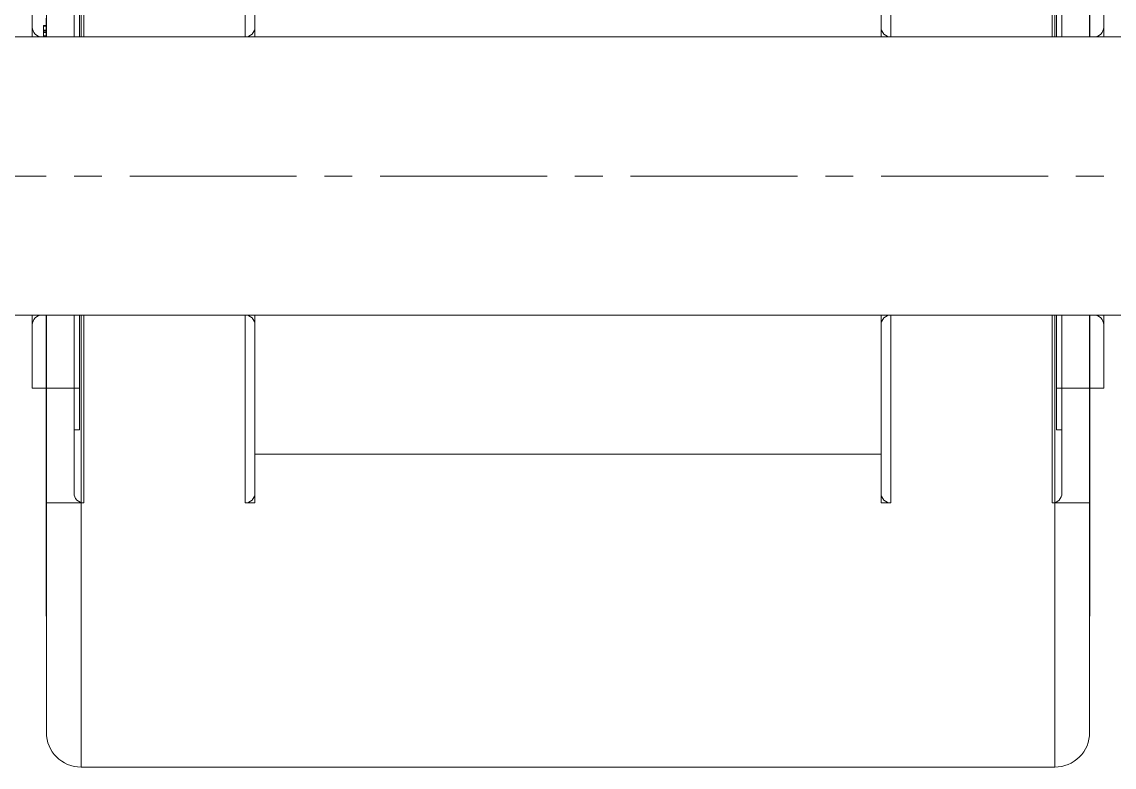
# Model space of a CAD drawing. Header units: millimetres. Extents: x -50460 to 50460, y -35640 to 35640.
# Drawn here: x -35182 to -35103.5, y 26484.4 to 26538 of the extents above; entities that cross this region are included whole.
import ezdxf

# ---------------------------------------------------------------- set-up
doc = ezdxf.new("R2010")
doc.units = ezdxf.units.MM
doc.set_wipeout_variables(frame=1)
doc.linetypes.add('点画线', pattern=[18, 12, -2, 2, -2])
for name, color, linetype, lineweight in [('EB0', 7, 'Continuous', 15), ('中心线层', 1, '点画线', 18), ('尺寸线层', 4, 'Continuous', 18), ('粗实线层', 7, 'Continuous', 15), ('粗实线层_1', 7, 'Continuous', 15), ('细实线层', 3, 'Continuous', 18)]:
    doc.layers.add(name, color=color, linetype=linetype, lineweight=lineweight)

# ---------------------------------------------------------------- blocks, each defined once
blk = doc.blocks.new('*X952')
at = {"layer": '中心线层'}
for p, q in [((1.42, 88), (27.42, 88)), ((95.286, 88), (121.286, 88))]:
    blk.add_line(p, q, dxfattribs=at)
blk = doc.blocks.new('*X958')
at = {"layer": '中心线层', "linetype": '点画线', "lineweight": 18}
for p, q in [((0, 42.5), (3.4, 42.5)), ((0, 42.5), (1, 42.5)), ((0.7, 42.5), (0, 42.5)), ((0.7, 42.5), (0, 42.5)), ((0.7, 42.5), (15.3, 42.5)), ((0.7, 42.5), (15.3, 42.5)), ((1, 42.5), (3.4, 42.5)), ((1, 42.5), (3.7, 42.5)), ((1, 42.5), (3.7, 42.5)), ((1.01, 42.5), (3.51, 42.5)), ((1.01, 42.5), (3.51, 42.5)), ((3.51, 42.5), (73.49, 42.5)), ((3.51, 42.5), (73.49, 42.5)), ((16, 42.5), (15.3, 42.5)), ((16, 42.5), (15.3, 42.5)), ((15.3, 42.5), (16, 42.5)), ((15.3, 42.5), (16, 42.5)), ((15.3, 42.5), (16, 42.5)), ((15.3, 42.5), (16, 42.5)), ((16, 42.5), (61, 42.5)), ((16, 42.5), (61, 42.5)), ((61.7, 42.5), (61, 42.5)), ((61.7, 42.5), (61, 42.5)), ((61, 42.5), (61.7, 42.5)), ((61, 42.5), (61.7, 42.5)), ((61, 42.5), (61.7, 42.5)), ((61, 42.5), (61.7, 42.5)), ((73.3, 42.5), (74, 42.5)), ((73.3, 42.5), (74, 42.5)), ((73.3, 42.5), (76, 42.5)), ((73.3, 42.5), (76, 42.5)), ((73.49, 42.5), (75.99, 42.5)), ((73.49, 42.5), (75.99, 42.5)), ((73.6, 42.5), (77, 42.5)), ((73.6, 42.5), (76, 42.5)), ((73.6, 42.5), (74, 42.5)), ((73.6, 42.5), (74, 42.5)), ((75.99, 42.5), (76, 42.5)), ((75.99, 42.5), (75.99, 42.5)), ((75.99, 42.5), (76, 42.5)), ((76, 42.5), (77, 42.5)), ((77, 42.5), (76.3, 42.5)), ((77, 42.5), (76.3, 42.5))]:
    blk.add_line(p, q, dxfattribs=at)
at = {"layer": '粗实线层'}
for p, q in [((3.51, 42.5), (3.51, 85)), ((3.51, 85), (3.51, 42.5)), ((73.49, 42.5), (73.49, 85)), ((73.49, 85), (73.49, 42.5)), ((1.01, 42.5), (1.01, 82.5)), ((75.99, 82.5), (75.99, 42.5)), ((76, 74.15), (76, 42.5)), ((3.7, 66), (3.7, 42.5)), ((15.3, 42.5), (15.3, 66)), ((16, 66), (16, 42.5)), ((61, 66), (61, 42.5)), ((61.7, 66), (61.7, 42.5)), ((73.3, 42.5), (73.3, 66)), ((3, 42.5), (3, 65.3)), ((74, 65.3), (74, 42.5)), ((16, 62.5), (16, 42.5)), ((61, 42.5), (61, 62.5)), ((3.4, 60.75), (3.4, 42.5)), ((73.6, 42.5), (73.6, 60.75)), ((0, 57.75), (0, 42.5)), ((77, 57.75), (77, 42.5)), ((1, 53.858), (1, 53.309)), ((0.81, 53.309), (0.81, 53.308)), ((0.81, 53.309), (0.827, 53.309)), ((0.81, 53.308), (0.81, 53.305)), ((0.81, 53.305), (0.81, 53.299)), ((0.81, 53.299), (0.81, 53.29)), ((0.81, 53.29), (0.81, 53.278)), ((0.81, 53.278), (0.81, 53.262)), ((0.81, 53.266), (1.01, 53.266)), ((0.81, 53.262), (0.81, 53.244)), ((0.81, 53.244), (0.81, 53.223)), ((0.81, 53.223), (0.81, 53.2)), ((0.81, 53.2), (0.81, 53.175)), ((0.81, 53.175), (0.81, 53.149)), ((0.81, 53.149), (0.81, 53.123)), ((0.81, 53.123), (0.81, 53.095)), ((0.81, 53.095), (0.81, 53.067)), ((0.81, 53.067), (0.81, 53.039)), ((0.81, 53.039), (0.81, 53.01)), ((0.81, 53.01), (0.81, 52.981)), ((0.81, 52.991), (1.01, 52.991)), ((0.81, 52.981), (0.81, 52.952)), ((0.81, 52.952), (1.01, 52.952)), ((0.81, 52.952), (0.81, 52.193)), ((0.81, 52.861), (0.827, 52.861)), ((0.81, 52.859), (0.81, 52.859)), ((0.81, 52.859), (1.01, 52.859)), ((0.81, 52.81), (1.01, 52.81)), ((0.827, 53.309), (0.843, 53.309)), ((0.827, 52.861), (0.843, 52.861)), ((0.843, 53.309), (0.86, 53.309)), ((0.843, 52.861), (0.86, 52.861)), ((0.86, 53.309), (0.877, 53.309)), ((0.86, 52.861), (0.877, 52.861)), ((0.877, 53.309), (0.893, 53.309)), ((0.877, 52.861), (0.893, 52.861)), ((0.893, 53.309), (0.91, 53.309)), ((0.893, 52.861), (0.91, 52.861)), ((0.91, 53.309), (0.927, 53.309)), ((0.91, 52.861), (0.927, 52.861)), ((0.927, 53.309), (0.943, 53.309)), ((0.927, 52.861), (0.943, 52.861)), ((0.943, 53.309), (0.96, 53.309)), ((0.943, 52.861), (0.96, 52.861)), ((0.96, 53.309), (0.977, 53.309)), ((0.96, 52.861), (0.977, 52.861)), ((0.977, 53.309), (0.993, 53.309)), ((0.977, 52.861), (0.993, 52.861)), ((0.993, 53.309), (1.01, 53.309)), ((0.993, 52.861), (1.01, 52.861)), ((1, 53.309), (1, 51.594)), ((0.7, 42.5), (0.7, 52.5)), ((15.3, 52.5), (0.7, 52.5)), ((0.81, 52.577), (0.81, 52.577)), ((0.81, 52.577), (1.01, 52.577)), ((0.81, 52.447), (0.81, 52.447)), ((0.81, 52.447), (1.01, 52.447)), ((0.81, 52.364), (1.01, 52.364)), ((0.81, 52.228), (0.81, 52.228)), ((0.81, 52.228), (1.01, 52.228)), ((0.81, 52.193), (1.01, 52.193)), ((0.81, 52.193), (0.81, 52.067)), ((0.81, 52.144), (0.81, 52.144)), ((0.81, 52.144), (1.01, 52.144)), ((0.81, 52.067), (0.81, 51.825)), ((0.81, 52.067), (1.01, 52.067)), ((0.81, 52.043), (1.01, 52.043)), ((0.81, 52.041), (0.827, 52.041)), ((0.81, 51.902), (1.01, 51.902)), ((0.81, 51.825), (1.01, 51.825)), ((0.81, 51.825), (0.81, 51.637)), ((0.827, 52.041), (0.843, 52.041)), ((0.843, 52.041), (0.86, 52.041)), ((0.86, 52.041), (0.877, 52.041)), ((0.877, 52.041), (0.893, 52.041)), ((0.893, 52.041), (0.91, 52.041)), ((0.91, 52.041), (0.927, 52.041)), ((0.927, 52.041), (0.943, 52.041)), ((0.943, 52.041), (0.96, 52.041)), ((0.96, 52.041), (0.977, 52.041)), ((0.977, 52.041), (0.993, 52.041)), ((0.993, 52.041), (1.01, 52.041)), ((15.3, 42.5), (15.3, 52.5)), ((61.7, 42.5), (61.7, 52.5)), ((76.3, 52.5), (61.7, 52.5)), ((76.3, 42.5), (76.3, 52.5)), ((0.81, 51.637), (1.01, 51.637)), ((0.81, 51.637), (0.81, 51.628)), ((0.81, 51.628), (0.81, 51.619)), ((0.81, 51.619), (0.81, 51.611)), ((0.81, 51.611), (0.81, 51.604)), ((0.81, 51.604), (0.81, 51.599)), ((0.81, 51.599), (0.81, 51.595)), ((0.81, 51.595), (0.81, 51.594)), ((0.81, 51.594), (0.827, 51.594)), ((0.81, 51.549), (0.81, 51.549)), ((0.81, 51.549), (0.81, 51.547)), ((0.81, 51.549), (0.827, 51.549)), ((0.81, 51.547), (0.81, 51.545)), ((0.81, 51.545), (0.81, 51.541)), ((0.81, 51.541), (0.81, 51.537)), ((0.81, 51.538), (1.01, 51.538)), ((0.81, 51.537), (0.81, 51.531)), ((0.81, 51.531), (0.81, 51.525)), ((0.81, 51.525), (0.81, 51.518)), ((0.81, 51.518), (0.81, 51.51)), ((0.81, 51.51), (0.81, 51.501)), ((0.81, 51.501), (0.81, 51.491)), ((0.81, 51.491), (0.81, 51.481)), ((0.81, 51.481), (0.81, 51.47)), ((0.81, 51.47), (0.81, 51.458)), ((0.81, 51.458), (0.81, 51.446)), ((0.81, 51.446), (0.81, 51.433)), ((0.81, 51.433), (0.81, 51.419)), ((0.81, 51.419), (0.81, 51.404)), ((0.81, 51.404), (0.81, 51.389)), ((0.81, 51.389), (0.81, 51.373)), ((0.81, 51.373), (0.81, 51.357)), ((0.81, 51.357), (0.81, 51.341)), ((0.81, 51.347), (1.01, 51.347)), ((0.81, 51.341), (0.81, 51.324)), ((0.81, 51.324), (0.81, 51.306)), ((0.81, 51.306), (0.81, 51.289)), ((0.81, 51.289), (1.01, 51.289)), ((0.81, 51.289), (0.81, 50.751)), ((0.81, 51.164), (0.827, 51.164)), ((0.81, 51.161), (0.81, 51.161)), ((0.81, 51.161), (1.01, 51.161)), ((0.81, 51.107), (0.81, 51.107)), ((0.81, 51.107), (1.01, 51.107)), ((0.81, 51.085), (1.01, 51.085)), ((0.827, 51.594), (0.843, 51.594)), ((0.827, 51.549), (0.843, 51.549)), ((0.827, 51.164), (0.843, 51.164)), ((0.843, 51.594), (0.86, 51.594)), ((0.843, 51.549), (0.86, 51.549)), ((0.843, 51.164), (0.86, 51.164)), ((0.86, 51.594), (0.877, 51.594)), ((0.86, 51.549), (0.877, 51.549)), ((0.86, 51.164), (0.877, 51.164)), ((0.877, 51.594), (0.893, 51.594)), ((0.877, 51.549), (0.893, 51.549)), ((0.877, 51.164), (0.893, 51.164)), ((0.893, 51.594), (0.91, 51.594)), ((0.893, 51.549), (0.91, 51.549)), ((0.893, 51.164), (0.91, 51.164)), ((0.91, 51.594), (0.927, 51.594)), ((0.91, 51.549), (0.927, 51.549)), ((0.91, 51.164), (0.927, 51.164)), ((0.927, 51.594), (0.943, 51.594)), ((0.927, 51.549), (0.943, 51.549)), ((0.927, 51.164), (0.943, 51.164)), ((0.943, 51.594), (0.96, 51.594)), ((0.943, 51.549), (0.96, 51.549)), ((0.943, 51.164), (0.96, 51.164)), ((0.96, 51.594), (0.977, 51.594)), ((0.96, 51.549), (0.977, 51.549)), ((0.96, 51.164), (0.977, 51.164)), ((0.977, 51.594), (0.993, 51.594)), ((0.977, 51.549), (0.993, 51.549)), ((0.977, 51.164), (0.993, 51.164)), ((0.993, 51.594), (1.01, 51.594)), ((0.993, 51.549), (1.01, 51.549)), ((0.993, 51.164), (1.01, 51.164)), ((1, 51.594), (1, 51.549)), ((1, 51.549), (1, 49.449)), ((1.01, 51.163), (1.01, 51.164)), ((1.01, 51.161), (1.01, 51.163)), ((1.01, 51.163), (1.01, 51.163)), ((1.01, 51.159), (1.01, 51.161)), ((1.01, 51.156), (1.01, 51.159)), ((1.01, 51.153), (1.01, 51.156)), ((1.01, 51.15), (1.01, 51.153)), ((1.01, 51.146), (1.01, 51.15)), ((1.01, 51.142), (1.01, 51.146)), ((1.01, 51.138), (1.01, 51.142)), ((1.01, 51.133), (1.01, 51.138)), ((1.01, 51.128), (1.01, 51.133)), ((1.01, 51.122), (1.01, 51.128)), ((1.01, 51.117), (1.01, 51.122)), ((1.01, 51.111), (1.01, 51.117)), ((1.01, 51.104), (1.01, 51.111)), ((1.01, 51.098), (1.01, 51.104)), ((1.01, 51.091), (1.01, 51.098)), ((1.01, 51.085), (1.01, 51.091)), ((1.01, 50.772), (1.01, 51.085)), ((0.81, 51.014), (1.01, 51.014)), ((0.81, 51.001), (0.81, 51.001)), ((0.81, 51.001), (1.01, 51.001)), ((0.81, 50.938), (0.81, 50.938)), ((0.81, 50.938), (1.01, 50.938)), ((0.81, 50.927), (1.01, 50.927)), ((0.81, 50.772), (1.01, 50.772)), ((0.81, 50.751), (1.01, 50.751)), ((0.81, 50.751), (0.81, 50.734)), ((0.81, 50.734), (0.81, 50.717)), ((0.81, 50.717), (0.81, 50.699)), ((0.81, 50.699), (0.81, 50.682)), ((0.81, 50.682), (0.81, 50.664)), ((0.81, 50.664), (0.81, 50.647)), ((0.81, 50.648), (1.01, 50.648)), ((0.81, 50.647), (0.81, 50.629)), ((0.81, 50.639), (1.01, 50.639)), ((0.81, 50.629), (0.81, 50.612)), ((0.81, 50.612), (0.81, 50.595)), ((0.81, 50.595), (0.81, 50.578)), ((0.81, 50.578), (0.81, 50.561)), ((0.81, 50.561), (0.81, 50.544)), ((0.81, 50.544), (0.81, 50.528)), ((0.81, 50.528), (0.81, 50.512)), ((0.81, 50.512), (0.81, 50.497)), ((0.81, 50.497), (0.81, 50.482)), ((0.81, 50.482), (0.81, 50.467)), ((0.81, 50.467), (0.81, 50.453)), ((0.81, 50.453), (0.81, 50.44)), ((0.81, 50.44), (0.81, 50.426)), ((0.81, 50.426), (0.81, 50.414)), ((0.81, 50.414), (0.81, 50.402)), ((0.81, 50.402), (0.81, 50.391)), ((0.81, 50.391), (0.81, 50.381)), ((0.81, 50.381), (0.81, 50.371)), ((0.81, 50.371), (0.81, 50.362)), ((0.81, 50.362), (0.81, 50.354)), ((0.81, 50.354), (0.81, 50.347)), ((0.81, 50.347), (0.81, 50.341)), ((0.81, 50.341), (0.81, 50.336)), ((0.81, 50.336), (0.81, 50.331)), ((0.81, 50.331), (1.01, 50.331)), ((0.81, 50.331), (0.81, 50.244)), ((0.81, 50.244), (0.81, 50.155)), ((0.81, 50.244), (1.01, 50.244)), ((1.01, 50.744), (1.01, 50.772)), ((1.01, 50.717), (1.01, 50.744)), ((1.01, 50.691), (1.01, 50.717)), ((1.01, 50.671), (1.01, 50.691)), ((1.01, 50.657), (1.01, 50.671)), ((1.01, 50.648), (1.01, 50.657)), ((1.01, 50.639), (1.01, 50.648)), ((0.81, 50.155), (1.01, 50.155)), ((0.81, 50.155), (0.81, 50.054)), ((0.81, 50.078), (0.81, 50.077)), ((0.81, 50.078), (0.827, 50.078)), ((0.81, 50.077), (0.81, 50.075)), ((0.81, 50.075), (0.81, 50.072)), ((0.81, 50.072), (0.81, 50.067)), ((0.81, 50.067), (0.81, 50.06)), ((0.81, 50.062), (1.01, 50.062)), ((0.81, 50.06), (0.81, 50.052)), ((0.81, 50.054), (0.81, 50.054)), ((0.81, 50.054), (1.01, 50.054)), ((0.81, 50.052), (0.81, 50.042)), ((0.81, 50.042), (0.81, 50.03)), ((0.81, 50.03), (0.81, 50.016)), ((0.81, 50.016), (0.81, 50.001)), ((0.81, 50.001), (0.81, 49.985)), ((0.81, 49.985), (0.81, 49.967)), ((0.81, 49.967), (0.81, 49.949)), ((0.81, 49.949), (0.81, 49.929)), ((0.81, 49.929), (0.81, 49.909)), ((0.81, 49.909), (0.81, 49.888)), ((0.81, 49.888), (0.81, 49.867)), ((0.81, 49.867), (0.81, 49.845)), ((0.81, 49.845), (0.81, 49.823)), ((0.81, 49.823), (0.81, 49.801)), ((0.81, 49.819), (1.01, 49.819)), ((0.81, 49.801), (0.81, 49.779)), ((0.81, 49.779), (1.01, 49.779)), ((0.81, 49.779), (0.81, 49.532)), ((0.81, 49.685), (0.827, 49.685)), ((0.81, 49.683), (0.81, 49.683)), ((0.81, 49.683), (1.01, 49.683)), ((0.81, 49.607), (1.01, 49.607)), ((0.81, 49.532), (1.01, 49.532)), ((0.81, 49.532), (0.81, 49.449)), ((0.81, 49.457), (0.81, 49.457)), ((0.81, 49.457), (1.01, 49.457)), ((0.827, 50.078), (0.843, 50.078)), ((0.827, 49.685), (0.843, 49.685)), ((0.843, 50.078), (0.86, 50.078)), ((0.843, 49.685), (0.86, 49.685)), ((0.86, 50.078), (0.877, 50.078)), ((0.86, 49.685), (0.877, 49.685)), ((0.877, 50.078), (0.893, 50.078)), ((0.877, 49.685), (0.893, 49.685)), ((0.893, 50.078), (0.91, 50.078)), ((0.893, 49.685), (0.91, 49.685)), ((0.91, 50.078), (0.927, 50.078)), ((0.91, 49.685), (0.927, 49.685)), ((0.927, 50.078), (0.943, 50.078)), ((0.927, 49.685), (0.943, 49.685)), ((0.943, 50.078), (0.96, 50.078)), ((0.943, 49.685), (0.96, 49.685)), ((0.96, 50.078), (0.977, 50.078)), ((0.96, 49.685), (0.977, 49.685)), ((0.977, 50.078), (0.993, 50.078)), ((0.977, 49.685), (0.993, 49.685)), ((0.993, 50.078), (1.01, 50.078)), ((0.993, 49.685), (1.01, 49.685)), ((0.81, 49.449), (1.01, 49.449)), ((0.81, 49.196), (0.81, 49.196)), ((0.81, 49.196), (0.81, 49.194)), ((0.81, 49.196), (0.827, 49.196)), ((0.81, 49.194), (0.81, 49.192)), ((0.81, 49.192), (0.81, 49.187)), ((0.81, 49.19), (1.01, 49.19)), ((0.81, 49.187), (0.81, 49.181)), ((0.81, 49.181), (0.81, 49.173)), ((0.81, 49.173), (1.01, 49.173)), ((0.81, 49.173), (0.81, 49.165)), ((0.81, 49.165), (0.81, 49.156)), ((0.81, 49.156), (0.81, 49.147)), ((0.81, 49.147), (0.81, 49.136)), ((0.81, 49.136), (0.81, 49.125)), ((0.81, 49.125), (0.81, 49.113)), ((0.81, 49.113), (0.81, 49.101)), ((0.81, 49.101), (0.81, 49.087)), ((0.81, 49.087), (0.81, 49.073)), ((0.81, 49.073), (0.81, 49.059)), ((0.81, 49.059), (0.81, 49.043)), ((0.81, 49.043), (0.81, 49.027)), ((0.81, 49.027), (0.81, 49.011)), ((0.81, 49.019), (1.01, 49.019)), ((0.81, 49.011), (0.81, 48.994)), ((0.81, 48.994), (0.81, 48.977)), ((0.81, 48.977), (0.81, 48.959)), ((0.81, 48.959), (0.81, 48.942)), ((0.81, 48.942), (0.81, 48.924)), ((0.81, 48.924), (0.81, 48.906)), ((0.81, 48.906), (1.01, 48.906)), ((0.81, 48.906), (0.81, 48.624)), ((0.81, 48.807), (0.81, 48.807)), ((0.81, 48.807), (1.01, 48.807)), ((0.81, 48.807), (0.827, 48.807)), ((0.81, 48.729), (1.01, 48.729)), ((0.827, 49.196), (0.843, 49.196)), ((0.827, 48.807), (0.843, 48.807)), ((0.843, 49.196), (0.86, 49.196)), ((0.843, 48.807), (0.86, 48.807)), ((0.86, 49.196), (0.877, 49.196)), ((0.86, 48.807), (0.877, 48.807)), ((0.877, 49.196), (0.893, 49.196)), ((0.877, 48.807), (0.893, 48.807)), ((0.893, 49.196), (0.91, 49.196)), ((0.893, 48.807), (0.91, 48.807)), ((0.91, 49.196), (0.927, 49.196)), ((0.91, 48.807), (0.927, 48.807)), ((0.927, 49.196), (0.943, 49.196)), ((0.927, 48.807), (0.943, 48.807)), ((0.943, 49.196), (0.96, 49.196)), ((0.943, 48.807), (0.96, 48.807)), ((0.96, 49.196), (0.977, 49.196)), ((0.96, 48.807), (0.977, 48.807)), ((0.977, 49.196), (0.993, 49.196)), ((0.977, 48.807), (0.993, 48.807)), ((0.993, 49.196), (1.01, 49.196)), ((0.993, 48.807), (1.01, 48.807)), ((1, 49.449), (1, 49.196)), ((1, 49.196), (1, 47.205)), ((0.81, 48.654), (0.81, 48.654)), ((0.81, 48.654), (1.01, 48.654)), ((0.81, 48.624), (1.01, 48.624)), ((0.81, 48.624), (0.81, 48.602)), ((0.81, 48.602), (0.81, 48.579)), ((0.81, 48.579), (0.81, 48.557)), ((0.81, 48.557), (0.81, 48.535)), ((0.81, 48.545), (1.01, 48.545)), ((0.81, 48.535), (0.81, 48.512)), ((0.81, 48.512), (0.81, 48.49)), ((0.81, 48.49), (0.81, 48.468)), ((0.81, 48.468), (0.81, 48.446)), ((0.81, 48.449), (1.01, 48.449)), ((0.81, 48.446), (0.81, 48.425)), ((0.81, 48.425), (0.81, 48.404)), ((0.81, 48.404), (0.81, 48.384)), ((0.81, 48.384), (0.81, 48.365)), ((0.81, 48.365), (0.81, 48.347)), ((0.81, 48.347), (0.81, 48.331)), ((0.81, 48.331), (0.81, 48.316)), ((0.81, 48.316), (1.01, 48.316)), ((0.81, 48.316), (0.81, 48.307)), ((0.81, 48.307), (0.81, 48.297)), ((0.81, 48.297), (0.81, 48.284)), ((0.81, 48.296), (1.01, 48.296)), ((0.81, 48.284), (0.81, 48.269)), ((0.81, 48.269), (0.81, 48.253)), ((0.81, 48.253), (0.81, 48.236)), ((0.81, 48.236), (0.81, 48.217)), ((0.81, 48.217), (0.81, 48.197)), ((0.81, 48.197), (0.81, 48.177)), ((0.81, 48.177), (0.81, 48.156)), ((0.81, 48.156), (0.81, 48.135)), ((0.81, 48.135), (0.81, 48.114)), ((0.81, 48.114), (0.81, 48.092)), ((0.81, 48.092), (0.81, 48.07)), ((0.81, 48.082), (0.827, 48.082)), ((0.81, 48.08), (0.81, 48.08)), ((0.81, 48.08), (1.01, 48.08)), ((0.81, 48.07), (0.81, 48.048)), ((0.81, 48.048), (1.01, 48.048)), ((0.81, 48.048), (0.81, 47.766)), ((0.81, 47.997), (1.01, 47.997)), ((0.81, 47.928), (0.81, 47.928)), ((0.81, 47.928), (1.01, 47.928)), ((0.827, 48.082), (0.843, 48.082)), ((0.843, 48.082), (0.86, 48.082)), ((0.86, 48.082), (0.877, 48.082)), ((0.877, 48.082), (0.893, 48.082)), ((0.893, 48.082), (0.91, 48.082)), ((0.91, 48.082), (0.927, 48.082)), ((0.927, 48.082), (0.943, 48.082)), ((0.943, 48.082), (0.96, 48.082)), ((0.96, 48.082), (0.977, 48.082)), ((0.977, 48.082), (0.993, 48.082)), ((0.993, 48.082), (1.01, 48.082)), ((0.81, 47.838), (1.01, 47.838)), ((0.81, 47.766), (1.01, 47.766)), ((0.81, 47.766), (0.81, 47.748)), ((0.81, 47.748), (0.81, 47.729)), ((0.81, 47.729), (0.81, 47.711)), ((0.81, 47.722), (1.01, 47.722)), ((0.81, 47.711), (0.81, 47.693)), ((0.81, 47.693), (0.81, 47.675)), ((0.81, 47.675), (0.81, 47.656)), ((0.81, 47.656), (0.81, 47.638)), ((0.81, 47.638), (0.81, 47.62)), ((0.81, 47.62), (0.81, 47.603)), ((0.81, 47.603), (0.81, 47.585)), ((0.81, 47.585), (0.81, 47.568)), ((0.81, 47.573), (1.01, 47.573)), ((0.81, 47.568), (0.81, 47.552)), ((0.81, 47.552), (0.81, 47.536)), ((0.81, 47.536), (0.81, 47.52)), ((0.81, 47.52), (0.81, 47.505)), ((0.81, 47.505), (0.81, 47.491)), ((0.81, 47.491), (0.81, 47.477)), ((0.81, 47.477), (0.81, 47.464)), ((0.81, 47.464), (0.81, 47.451)), ((0.81, 47.451), (1.01, 47.451)), ((0.81, 47.451), (0.81, 47.44)), ((0.81, 47.44), (0.81, 47.428)), ((0.81, 47.428), (0.81, 47.419)), ((0.81, 47.419), (0.81, 47.41)), ((0.81, 47.41), (0.81, 47.402)), ((0.81, 47.402), (0.81, 47.395)), ((0.81, 47.395), (0.81, 47.389)), ((0.81, 47.389), (0.81, 47.384)), ((0.81, 47.384), (0.81, 47.379)), ((0.81, 47.379), (0.81, 47.376)), ((0.81, 47.376), (0.81, 47.372)), ((0.81, 47.372), (1.01, 47.372)), ((0.81, 47.372), (0.81, 47.205)), ((0.81, 47.205), (1.01, 47.205)), ((0.81, 47.112), (1.01, 47.112)), ((0.81, 47.112), (0.81, 46.275)), ((1, 47.205), (1, 47.112)), ((1, 47.112), (1, 45.788)), ((0.81, 47.076), (1.01, 47.076)), ((0.81, 47.034), (0.827, 47.034)), ((0.81, 47.032), (1.01, 47.032)), ((0.81, 47.001), (1.01, 47.001)), ((0.81, 46.712), (0.81, 46.712)), ((0.81, 46.712), (1.01, 46.712)), ((0.81, 46.712), (1.01, 46.712)), ((0.81, 46.693), (0.81, 46.693)), ((0.81, 46.693), (1.01, 46.693)), ((0.81, 46.664), (1.01, 46.664)), ((0.81, 46.609), (0.81, 46.609)), ((0.81, 46.609), (1.01, 46.609)), ((0.81, 46.593), (1.01, 46.593)), ((0.827, 47.034), (0.843, 47.034)), ((0.843, 47.034), (0.86, 47.034)), ((0.86, 47.034), (0.877, 47.034)), ((0.877, 47.034), (0.893, 47.034)), ((0.893, 47.034), (0.91, 47.034)), ((0.91, 47.034), (0.927, 47.034)), ((0.927, 47.034), (0.943, 47.034)), ((0.943, 47.034), (0.96, 47.034)), ((0.96, 47.034), (0.977, 47.034)), ((0.977, 47.034), (0.993, 47.034)), ((0.993, 47.034), (1.01, 47.034)), ((1.01, 46.709), (1.01, 46.712)), ((1.01, 46.712), (1.01, 46.712)), ((1.01, 46.703), (1.01, 46.709)), ((1.01, 46.693), (1.01, 46.703)), ((1.01, 46.679), (1.01, 46.693)), ((1.01, 46.664), (1.01, 46.679)), ((1.01, 46.289), (1.01, 46.664)), ((0.81, 46.314), (1.01, 46.314)), ((0.81, 46.289), (1.01, 46.289)), ((0.81, 46.275), (1.01, 46.275)), ((0.81, 46.275), (0.81, 46.209)), ((0.81, 46.25), (0.81, 46.25)), ((0.81, 46.25), (1.01, 46.25)), ((0.81, 46.23), (1.01, 46.23)), ((0.81, 46.219), (1.01, 46.219)), ((0.81, 46.209), (1.01, 46.209)), ((0.81, 46.209), (0.81, 46.186)), ((0.81, 46.186), (0.81, 46.163)), ((0.81, 46.184), (1.01, 46.184)), ((0.81, 46.164), (1.01, 46.164)), ((0.81, 46.163), (0.81, 46.14)), ((0.81, 46.163), (0.827, 46.163)), ((0.81, 46.14), (0.81, 46.117)), ((0.81, 46.117), (0.81, 46.094)), ((0.81, 46.094), (0.81, 46.072)), ((0.81, 46.075), (1.01, 46.075)), ((0.81, 46.072), (0.81, 46.05)), ((0.81, 46.05), (0.81, 46.029)), ((0.81, 46.029), (0.81, 46.009)), ((0.81, 46.009), (0.81, 45.99)), ((0.81, 45.99), (0.81, 45.972)), ((0.81, 45.972), (0.81, 45.956)), ((0.81, 45.956), (0.81, 45.941)), ((0.81, 45.941), (0.81, 45.927)), ((0.81, 45.927), (0.81, 45.915)), ((0.81, 45.915), (0.81, 45.904)), ((0.81, 45.904), (0.81, 45.895)), ((0.81, 45.895), (0.81, 45.887)), ((0.81, 45.887), (0.81, 45.88)), ((0.81, 45.88), (1.01, 45.88)), ((0.81, 45.88), (0.81, 45.867)), ((0.81, 45.867), (1.01, 45.867)), ((0.81, 45.867), (0.81, 45.788)), ((0.81, 45.788), (1.01, 45.788)), ((0.81, 45.541), (1.01, 45.541)), ((0.81, 45.541), (0.81, 45.54)), ((0.81, 45.54), (1.01, 45.54)), ((0.81, 45.54), (0.81, 45.538)), ((0.81, 45.538), (0.81, 45.535)), ((0.81, 45.535), (0.81, 45.532)), ((0.81, 45.532), (0.81, 45.528)), ((0.827, 46.163), (0.843, 46.163)), ((0.843, 46.163), (0.86, 46.163)), ((0.86, 46.163), (0.877, 46.163)), ((0.877, 46.163), (0.893, 46.163)), ((0.893, 46.163), (0.91, 46.163)), ((0.91, 46.163), (0.927, 46.163)), ((0.927, 46.163), (0.943, 46.163)), ((0.943, 46.163), (0.96, 46.163)), ((0.96, 46.163), (0.977, 46.163)), ((0.977, 46.163), (0.993, 46.163)), ((0.993, 46.163), (1.01, 46.163)), ((1, 45.788), (1, 45.541)), ((1, 45.541), (1, 44.254)), ((1.01, 46.265), (1.01, 46.289)), ((1.01, 46.241), (1.01, 46.265)), ((1.01, 46.218), (1.01, 46.241)), ((1.01, 46.199), (1.01, 46.218)), ((1.01, 46.188), (1.01, 46.199)), ((1.01, 46.184), (1.01, 46.188)), ((1.01, 46.164), (1.01, 46.184)), ((1.01, 46.163), (1.01, 46.164)), ((1.01, 46.164), (1.01, 46.164)), ((1.01, 46.164), (1.01, 46.164)), ((1.01, 46.163), (1.01, 46.163)), ((1.01, 46.163), (1.01, 46.163)), ((1.01, 46.163), (1.01, 46.163)), ((0.81, 45.528), (0.81, 45.523)), ((0.81, 45.523), (0.81, 45.517)), ((0.81, 45.517), (0.81, 45.51)), ((0.81, 45.51), (0.81, 45.502)), ((0.81, 45.502), (0.81, 45.493)), ((0.81, 45.493), (0.81, 45.483)), ((0.81, 45.483), (0.81, 45.472)), ((0.81, 45.472), (0.81, 45.46)), ((0.81, 45.471), (1.01, 45.471)), ((0.81, 45.46), (0.81, 45.447)), ((0.81, 45.447), (0.81, 45.433)), ((0.81, 45.433), (0.81, 45.418)), ((0.81, 45.418), (0.81, 45.403)), ((0.81, 45.403), (0.81, 45.386)), ((0.81, 45.386), (0.81, 45.37)), ((0.81, 45.37), (0.81, 45.352)), ((0.81, 45.352), (0.81, 45.335)), ((0.81, 45.335), (0.81, 45.317)), ((0.81, 45.317), (0.81, 45.299)), ((0.81, 45.299), (0.81, 45.281)), ((0.81, 45.281), (0.81, 45.262)), ((0.81, 45.262), (0.81, 45.244)), ((0.81, 45.244), (0.81, 45.225)), ((0.81, 45.225), (0.81, 45.206)), ((0.81, 45.206), (1.01, 45.206)), ((0.81, 45.206), (0.81, 44.697)), ((0.81, 45.163), (1.01, 45.163)), ((0.81, 45.1), (0.81, 45.1)), ((0.81, 45.1), (1.01, 45.1)), ((0.81, 45.048), (1.01, 45.048)), ((0.81, 44.818), (1.01, 44.818)), ((0.81, 44.697), (1.01, 44.697)), ((0.81, 44.697), (0.81, 44.678)), ((0.81, 44.693), (1.01, 44.693)), ((0.81, 44.678), (0.81, 44.66)), ((0.81, 44.66), (0.81, 44.642)), ((0.81, 44.642), (0.81, 44.623)), ((0.81, 44.627), (1.01, 44.627)), ((0.81, 44.623), (0.81, 44.605)), ((0.81, 44.605), (0.81, 44.587)), ((0.81, 44.587), (0.81, 44.569)), ((0.81, 44.569), (0.81, 44.551)), ((0.81, 44.551), (0.81, 44.533)), ((0.81, 44.533), (0.81, 44.516)), ((0.81, 44.516), (0.81, 44.499)), ((0.81, 44.499), (0.81, 44.483)), ((0.81, 44.483), (0.81, 44.467)), ((0.81, 44.467), (0.81, 44.452)), ((0.81, 44.452), (0.81, 44.438)), ((0.81, 44.438), (0.81, 44.425)), ((0.81, 44.425), (0.81, 44.412)), ((0.81, 44.412), (0.81, 44.401)), ((0.81, 44.401), (0.81, 44.39)), ((0.81, 44.39), (0.81, 44.38)), ((0.81, 44.38), (0.81, 44.371)), ((0.81, 44.371), (0.81, 44.363)), ((0.81, 44.363), (0.81, 44.356)), ((0.81, 44.356), (0.81, 44.35)), ((0.81, 44.35), (0.81, 44.344)), ((0.81, 44.344), (0.81, 44.339)), ((0.81, 44.339), (0.81, 44.335)), ((0.81, 44.335), (1.01, 44.335)), ((0.81, 44.335), (0.81, 44.325)), ((0.81, 44.325), (1.01, 44.325)), ((0.81, 44.325), (0.81, 44.254)), ((0.81, 44.254), (1.01, 44.254)), ((0.81, 44.018), (1.01, 44.018)), ((0.81, 44.018), (0.81, 43.646)), ((0.81, 43.995), (1.01, 43.995)), ((0.81, 43.983), (0.81, 43.983)), ((0.81, 43.983), (1.01, 43.983)), ((0.81, 43.976), (1.01, 43.976)), ((1, 44.254), (1, 44.018)), ((1, 44.018), (1, 42.764)), ((0.81, 43.646), (1.01, 43.646)), ((0.81, 43.646), (0.81, 43.626)), ((0.81, 43.626), (1.01, 43.626)), ((0.81, 43.626), (0.81, 43.626)), ((0.81, 43.626), (0.81, 43.625)), ((0.81, 43.625), (0.81, 43.625)), ((0.81, 43.625), (0.81, 43.624)), ((0.81, 43.624), (0.81, 43.623)), ((0.81, 43.623), (0.81, 43.622)), ((0.81, 43.622), (0.81, 43.62)), ((0.81, 43.62), (0.81, 43.618)), ((0.81, 43.618), (0.81, 43.616)), ((0.81, 43.617), (1.01, 43.617)), ((0.81, 43.616), (0.81, 43.614)), ((0.81, 43.614), (0.81, 43.611)), ((0.81, 43.611), (0.81, 43.608)), ((0.81, 43.608), (0.81, 43.604)), ((0.81, 43.604), (0.81, 43.6)), ((0.81, 43.6), (0.81, 43.595)), ((0.81, 43.595), (0.81, 43.59)), ((0.81, 43.59), (0.81, 43.585)), ((0.81, 43.585), (0.81, 43.58)), ((0.81, 43.58), (0.81, 43.574)), ((0.81, 43.574), (0.81, 43.568)), ((0.81, 43.568), (0.81, 43.561)), ((0.81, 43.561), (0.81, 43.555)), ((0.81, 43.555), (0.81, 43.549)), ((0.81, 43.549), (0.81, 43.542)), ((0.81, 43.542), (0.81, 43.535)), ((0.81, 43.535), (0.81, 43.529)), ((0.81, 43.529), (0.81, 43.522)), ((0.81, 43.522), (1.01, 43.522)), ((0.81, 43.522), (0.81, 43.236)), ((0.81, 43.238), (0.81, 43.238)), ((0.81, 43.238), (1.01, 43.238)), ((0.81, 43.236), (1.01, 43.236)), ((0.81, 43.236), (0.81, 43.23)), ((0.81, 43.23), (0.81, 43.224)), ((0.81, 43.224), (0.81, 43.218)), ((0.81, 43.218), (0.81, 43.212)), ((0.81, 43.212), (0.81, 43.206)), ((0.81, 43.206), (0.81, 43.201)), ((0.81, 43.201), (0.81, 43.195)), ((0.81, 43.195), (0.81, 43.19)), ((0.81, 43.19), (0.81, 43.185)), ((0.81, 43.185), (0.81, 43.18)), ((0.81, 43.18), (0.81, 43.176)), ((0.81, 43.176), (0.81, 43.171)), ((0, 42.5), (0, 27.25)), ((0.7, 32.5), (0.7, 42.5)), ((0.81, 43.171), (0.81, 43.167)), ((0.81, 43.167), (1.01, 43.167)), ((0.81, 43.167), (0.81, 42.797)), ((0.81, 43.167), (0.81, 43.164)), ((0.81, 43.146), (1.01, 43.146)), ((0.81, 43.136), (1.01, 43.136)), ((0.81, 43.134), (1.01, 43.134)), ((0.81, 43.106), (1.01, 43.106)), ((0.81, 43.03), (1.01, 43.03)), ((0.81, 42.797), (1.01, 42.797)), ((0.81, 42.797), (0.81, 42.764)), ((0.81, 42.767), (1.01, 42.767)), ((0.81, 42.764), (1.01, 42.764)), ((1, 42.764), (1, 42.5)), ((1, 42.5), (1.01, 42.5)), ((1, 42.5), (1.01, 42.5)), ((1, 42.5), (1, 10.85)), ((1.01, 42.5), (1.01, 2.5)), ((3, 42.5), (3.7, 42.5)), ((3, 42.5), (3.7, 42.5)), ((3, 42.5), (3.4, 42.5)), ((3, 42.5), (3.4, 42.5)), ((3, 42.5), (3, 19.7)), ((3.4, 42.5), (3.4, 24.25)), ((3.51, 42.5), (3.51, 0)), ((3.51, 0), (3.51, 42.5)), ((3.7, 42.5), (3.7, 19)), ((15.3, 32.5), (15.3, 42.5)), ((15.3, 19), (15.3, 42.5)), ((16, 42.5), (16, 22.5)), ((16, 42.5), (16, 19)), ((61, 42.5), (61, 19)), ((61, 22.5), (61, 42.5)), ((61.7, 42.5), (76.3, 42.5)), ((61.7, 32.5), (61.7, 42.5)), ((61.7, 42.5), (76.3, 42.5)), ((61.7, 42.5), (61.7, 19)), ((73.3, 19), (73.3, 42.5)), ((73.49, 42.5), (73.49, 0)), ((73.49, 0), (73.49, 42.5)), ((73.6, 42.5), (73.6, 24.25)), ((74, 19.7), (74, 42.5)), ((75.99, 2.5), (75.99, 42.5)), ((76, 42.5), (76, 10.85)), ((76.3, 32.5), (76.3, 42.5)), ((77, 42.5), (77, 27.25)), ((0.7, 32.5), (15.3, 32.5)), ((61.7, 32.5), (76.3, 32.5)), ((0, 27.25), (1, 27.25)), ((1, 27.25), (3.4, 27.25)), ((73.6, 27.25), (76, 27.25)), ((76, 27.25), (77, 27.25)), ((3, 24.25), (3.4, 24.25)), ((73.6, 24.25), (74, 24.25)), ((16, 22.5), (61, 22.5)), ((1, 19), (3.7, 19)), ((15.3, 19), (16, 19)), ((61, 19), (61.7, 19)), ((73.3, 19), (76, 19)), ((1, 10.85), (1.01, 10.85)), ((75.99, 10.85), (76, 10.85)), ((3.51, 0), (73.49, 0))]:
    blk.add_line(p, q, dxfattribs=at)
for centre, radius, start, end in [((0.7, 53.2), 0.7, 180.00004, 270), ((15.3, 53.2), 0.7, 269.99996, 359.99873), ((61.7, 53.2), 0.7, 180.00004, 270), ((76.3, 53.2), 0.7, 269.99996, 359.99873), ((0.7, 31.8), 0.7, 89.99992, 179.99745), ((15.3, 31.8), 0.7, 0, 90), ((61.7, 31.8), 0.7, 89.99992, 179.99745), ((76.3, 31.8), 0.7, 0, 90), ((3.7, 19.7), 0.7, 179.99996, 270), ((15.3, 19.7), 0.7, 269.99996, 359.99878), ((61.7, 19.7), 0.7, 179.99996, 270), ((73.3, 19.7), 0.7, 269.99996, 359.99878), ((3.51, 2.5), 2.5, 180.00002, 269.99996), ((73.49, 2.5), 2.5, 270.00002, 0.00062)]:
    blk.add_arc(centre, radius, start, end, dxfattribs=at)
blk = doc.blocks.new('*X961')
at = {"layer": 'EB0'}
for p, q in [((0, 10), (138.5, 10)), ((0, -10), (138.5, -10))]:
    blk.add_line(p, q, dxfattribs=at)
at = {"layer": '中心线层', "linetype": '点画线', "lineweight": 18}
blk.add_line((-15.5, 0), (143, 0), dxfattribs=at)
blk = doc.blocks.new('*X950')
at = {"layer": '粗实线层_1'}
for name, p in [('*X952', (-194, -241)), ('*X958', (-171.5, -195.5))]:
    blk.add_blockref(name, p, dxfattribs=at)
blk.add_wipeout([(-45, -153), (-45, -161.5), (-45, -161.5), (-46.5, -163), (-46.5, -163), (-91, -163), (-91, -163), (-103.5, -163), (-103.5, -163), (-185, -163), (-185, -163), (-185, -170.321), (-185, -170.321), (-196.223, -170.321), (-197.5, -165.99), (-197.499, -166.143), (-197.494, -166.295), (-197.487, -166.448), (-197.477, -166.6), (-197.464, -166.752), (-197.448, -166.904), (-197.429, -167.055), (-197.407, -167.206), (-197.382, -167.357), (-197.355, -167.507), (-197.324, -167.656), (-197.291, -167.805), (-197.255, -167.953), (-197.216, -168.101), (-197.174, -168.248), (-197.129, -168.394), (-197.082, -168.539), (-197.032, -168.683), (-196.979, -168.826), (-196.924, -168.968), (-196.865, -169.109), (-196.804, -169.249), (-196.741, -169.387), (-196.674, -169.525), (-196.606, -169.661), (-196.534, -169.796), (-196.46, -169.929), (-196.383, -170.061), (-196.304, -170.192), (-196.223, -170.321), (-197.5, -165.99), (-197.5, -153), (-197.5, -153), (-197.5, -140.01), (-196.223, -135.679), (-196.304, -135.808), (-196.383, -135.939), (-196.46, -136.071), (-196.534, -136.204), (-196.606, -136.339), (-196.674, -136.475), (-196.741, -136.613), (-196.804, -136.751), (-196.865, -136.891), (-196.924, -137.032), (-196.979, -137.174), (-197.032, -137.317), (-197.082, -137.461), (-197.129, -137.606), (-197.174, -137.752), (-197.216, -137.899), (-197.255, -138.047), (-197.291, -138.195), (-197.324, -138.344), (-197.355, -138.493), (-197.382, -138.643), (-197.407, -138.794), (-197.429, -138.945), (-197.448, -139.096), (-197.464, -139.248), (-197.477, -139.4), (-197.487, -139.552), (-197.494, -139.705), (-197.499, -139.857), (-197.5, -140.01), (-196.223, -135.679), (-185, -135.679), (-185, -135.679), (-185, -143), (-185, -143), (-103.5, -143), (-103.5, -143), (-91, -143), (-91, -143), (-46.5, -143), (-46.5, -143), (-45, -144.5), (-45, -144.5)]).dxf.layer = '粗实线层_1'
blk.add_blockref('*X961', (-185, -153), dxfattribs=at)
blk = doc.blocks.new('*X947')
at = {"layer": 'EB0'}
blk.add_blockref('*X950', (-790, 1048), dxfattribs=at)
blk = doc.blocks.new('*X805')
at = {"layer": '细实线层'}
blk.add_blockref('*X947', (-1515, 4855), dxfattribs=at)

msp = doc.modelspace()

# ---------------------------------------------------------------- block references
at = {"layer": '尺寸线层'}
msp.add_blockref('*X805', (-32704.742, 20776.945), dxfattribs=at)

doc.saveas('drawing.dxf')
